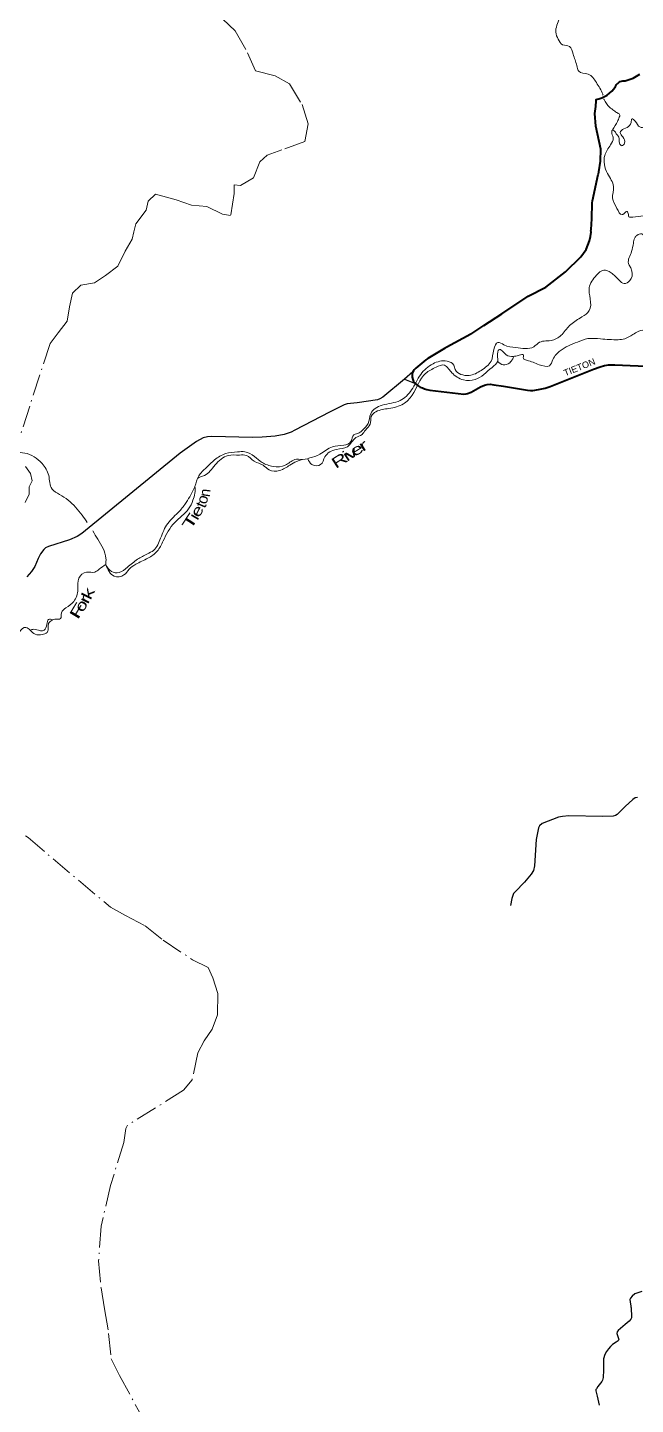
# Model space of a CAD drawing. Header units: feet. Extents: x -252658 to 9, y -366365 to -181930.
# Drawn here: x -82631 to -71311, y -340451 to -314790 of the extents above; entities that cross this region are included whole.
import ezdxf
from ezdxf.enums import TextEntityAlignment as Align

# ---------------------------------------------------------------- set-up
doc = ezdxf.new("R2010")
doc.units = ezdxf.units.FT
doc.header["$LTSCALE"] = 80
doc.linetypes.add('DOT_DASHED', pattern=[7.7, 5, -1.2, 0.3, -1.2])
for name, color, linetype, lineweight in [('26', 7, 'Continuous', 40), ('29', 7, 'Continuous', 25), ('39', 7, 'Continuous', 13), ('44', 7, 'DOT_DASHED', 13)]:
    doc.layers.add(name, color=color, linetype=linetype, lineweight=lineweight)
doc.layers.add('27', color=7, linetype='Continuous')
doc.layers.add('41', color=7, linetype='Continuous')

msp = doc.modelspace()

# ---------------------------------------------------------------- linework, layer by layer
at = {"layer": '26'}
for points in [[(-74377.66, -320503.09), (-74135.4, -320345.26), (-73801.44, -320126.59), (-73309.54, -319798.64), (-72979.28, -319626.04), (-72613.61, -319345.06), (-72326.29, -319064.64), (-72275.17, -318996.88), (-72231.41, -318924.14), (-72195.49, -318847.23), (-72167.81, -318766.99), (-72148.66, -318684.29), (-72138.39, -318601.05), (-72139, -318576.05), (-72137.33, -318551.05), (-72124.35, -318356.27), (-72114.38, -318059.82), (-72110.66, -318017.74), (-72003.26, -317531.27), (-72000.14, -317520.91), (-71993.64, -317481.27), (-71963.88, -317279.08), (-71954.69, -317057.38), (-72050.11, -316629.51), (-72067.87, -316389.33), (-72046.66, -316263.02), (-72044.03, -316157.05), (-72043.39, -316131.22), (-72022, -316126.33), (-71992.01, -316119.47), (-71938.65, -316101.22), (-71887.48, -316077.49), (-71839.07, -316048.54), (-71793.95, -316014.68), (-71752.62, -315976.3), (-71715.53, -315933.81), (-71683.08, -315887.67), (-71676.82, -315876.72), (-71663.43, -315853.29), (-71636.82, -315827.24), (-71633.35, -315824.08), (-71613.52, -315809.51), (-71594.86, -315798.61), (-71569.88, -315786.98), (-71544.86, -315785.55), (-71529.7, -315784.69), (-71501.39, -315783.12), (-71351.25, -315735.35), (-71231.27, -315656.39)], [(-74377.66, -320503.09), (-74825.37, -320745.27), (-74866, -320772.52), (-75179.74, -320958.28), (-75216.11, -320985.05), (-75397.57, -321137.14), (-75428.5, -321170.04), (-75443.82, -321190.01), (-75460.2, -321217.31), (-75467.95, -321240.16), (-75471.2, -321261.06), (-75468.64, -321305.71), (-75458.2, -321352.08), (-75446.15, -321384.59), (-75426.96, -321412.37), (-75377.46, -321456.1), (-75316.66, -321490.94), (-75275.82, -321507.66), (-75240.54, -321520.66), (-75196.92, -321533.67), (-75142.38, -321546.03), (-74504.07, -321622.66), (-74463.63, -321619.11), (-74438.56, -321612.62), (-74369.34, -321584.96), (-74194.14, -321485.1), (-74123.9, -321453.79), (-74071.43, -321441.32), (-74014.37, -321438.93), (-73946.93, -321445.78), (-73770.32, -321472.54), (-73318.78, -321548.51), (-73263.45, -321553.18), (-73222.61, -321553.18), (-73115.88, -321537.18), (-72994.26, -321508.59), (-72898.7, -321477.66), (-72091.85, -321154.96), (-71964.88, -321110.15), (-71888.77, -321089.72), (-71810.8, -321078.58), (-71695.83, -321075.98), (-70252.28, -321136.17)]]:
    msp.add_lwpolyline(points, dxfattribs=at)
at = {"layer": '29'}
for p, q in [((-75458.7, -321204.04), (-75612.63, -321344.36)), ((-75610.62, -321344.38), (-75423.52, -321419.42))]:
    msp.add_line(p, q, dxfattribs=at)
for points in [[(-75612.63, -321344.36), (-76017.5, -321676.22), (-76069.24, -321709.36), (-76111.39, -321728.72), (-76490.83, -321781.8), (-76677.7, -321800.48), (-76733.79, -321819.92), (-77009.74, -321957.86), (-77652.49, -322295.44), (-77720.91, -322328.55), (-77855.31, -322374.14), (-78020.34, -322402.26), (-78260.95, -322423.84), (-78443.67, -322430.98), (-79199.36, -322409.06), (-79279.2, -322415.56), (-79357.85, -322436.27), (-79482.93, -322502.91), (-79791.73, -322724.64), (-81618, -324221.37), (-81704.78, -324275.27), (-81847.62, -324335.66), (-82242.87, -324461.65), (-82296.68, -324486.5), (-82326.47, -324516.04), (-82391.89, -324598.33), (-82434.27, -324683.3), (-82495.37, -324834.42), (-82557.45, -324925.55), (-82645.95, -325027.88)], [(-71272.99, -329138.97), (-71314.38, -329147.25), (-71357.48, -329174.8), (-71505.05, -329305.73), (-71651.73, -329455.82), (-71680.71, -329476.53), (-71723.25, -329486.15), (-71925.81, -329492.57), (-72551.3, -329483.68), (-72669.68, -329492.76), (-72746.55, -329507.6), (-73045.83, -329623.91), (-73098.39, -329669.13), (-73118.72, -329701.39), (-73156.84, -329923.24), (-73191.42, -330415.3), (-73210.15, -330497.52), (-73255, -330570.9), (-73378.68, -330720.04), (-73552.71, -330894.79), (-73582.68, -330928.27), (-73612.04, -331024.42), (-73639.26, -331150.29)], [(-71192.29, -338348.51), (-71319.59, -338391.21), (-71374.41, -338431.35), (-71403.39, -338468.62), (-71412.75, -338492.55), (-71392.25, -338662.83)], [(-71395.46, -338636.16), (-71392.25, -338662.83), (-71382.69, -338804.12), (-71385.8, -338834.16), (-71398.1, -338862.91), (-71426.15, -338897.31), (-71499.22, -338958.19), (-71633.11, -339071.27), (-71649.67, -339096.13), (-71655.16, -339127.08), (-71622.08, -339237.41), (-71623.81, -339252.49), (-71633.11, -339265.94), (-71672.66, -339287.05), (-71737.64, -339331.19), (-71777.69, -339370.29), (-71814.21, -339411.96), (-71847.33, -339465.8), (-71878.37, -339521.72), (-71904.12, -339601.45), (-71907.34, -339631.48), (-71904.04, -339811.59), (-71913.55, -339948.33), (-71923.9, -339995.97), (-71938.07, -340025.47), (-72009.11, -340118.98), (-72038.77, -340156.47), (-72047.05, -340173.04), (-72045.91, -340196.74), (-72022.75, -340294.99), (-71988.18, -340461.37)]]:
    msp.add_lwpolyline(points, dxfattribs=at)
at = {"layer": '39'}
msp.add_line((-77510.13, -322842.77), (-77413.45, -322825.12), dxfattribs=at)
for points in [[(-71913.35, -316051.15), (-71919.06, -316033.8), (-72038.69, -315816.31), (-72190.69, -315659.04), (-72367.19, -315602.2), (-72402.93, -315499.57), (-72470.35, -315284.25), (-72538.07, -315143.31), (-72666.47, -315110.75), (-72748.4, -315007.97), (-72796.08, -314877.15), (-72728.77, -314616.01), (-72749.8, -314348.56), (-72775.13, -314153.47), (-72764.83, -314087.16)], [(-71737.54, -316694.99), (-71645.95, -316541.25), (-71611.49, -316460.94), (-71601.3, -316422.78), (-71643.31, -316382.44), (-71713.41, -316335.99), (-71791.48, -316273.43), (-71895.34, -316128.36), (-71898.39, -316121.07)], [(-72673.4, -320508.66), (-72514.44, -320324.18), (-72309.04, -320184.08), (-72170.01, -320065.89), (-72153.07, -319846.81), (-72170.32, -319637.67), (-72038.87, -319406.88), (-71899.92, -319310.8), (-71765.57, -319359.46), (-71615.49, -319496.63), (-71521.37, -319563.26), (-71414.71, -319507.29), (-71375.85, -319328.49), (-71407.68, -319251.99), (-71439.55, -319187.56), (-71382.44, -318964.59), (-71349.69, -318809.88), (-71321.18, -318709.45), (-71284.85, -318663.32), (-71190.35, -318635.47), (-71124.36, -318706.03), (-71060.38, -318776.59), (-70887.61, -318761.04), (-70752.85, -318707.17), (-70752.69, -318666.96), (-70868.65, -318537.94), (-70954.34, -318368.81), (-71004.25, -318296.28), (-71162.92, -318299.81), (-71361.82, -318323.33), (-71432.09, -318317.09), (-71439.94, -318272.83), (-71467.83, -318216.46), (-71514.16, -318250.49), (-71558.44, -318276.49), (-71654.37, -318159.6), (-71735.96, -317970.37), (-71719.03, -317753.3), (-71830.53, -317511.71), (-71883.42, -317173.8), (-71772.17, -316973.1), (-71723.51, -316856.65), (-71749.25, -316764.09), (-71740.96, -316699.78), (-71706.89, -316715.97), (-71666.93, -316768.36), (-71621, -316834.85), (-71607.38, -316943.45), (-71565.4, -316991.83), (-71512.99, -316943.74), (-71544.67, -316829.05), (-71592.53, -316744.47), (-71578.35, -316714.35), (-71463.63, -316650.37), (-71392.99, -316562.13), (-71374.63, -316489.81), (-71316.57, -316534.22), (-71226.63, -316643.05), (-71128.22, -316641.34), (-71067.73, -316579.21), (-71015.1, -316472.82), (-70966.77, -316440.8), (-70944.48, -316388.6), (-70916.35, -316386.67), (-70888.41, -316430.99), (-70831.94, -316368.84), (-70817.65, -316310.58), (-70707.36, -316351.12), (-70526.82, -316401.93), (-70394.62, -316488.78), (-70177.64, -316465.32), (-69954.94, -316518.27), (-69808.97, -316677.54), (-69763.25, -316794.28), (-69842.28, -316972.97), (-69975.26, -317085.14), (-70009.95, -317223.75), (-70070.66, -317340.17), (-70101.76, -317587.36), (-70198.84, -317757.94), (-70317.84, -317888.26), (-70380.61, -318018.74), (-70425.04, -318080.93), (-70405.44, -318203.62), (-70215.17, -318332.87), (-70094.99, -318411.64), (-70004.77, -318448.1), (-69952.4, -318410.06), (-69906.28, -318426.29), (-69792.17, -318517.1), (-69513.35, -318598.37)], [(-69513.35, -318598.37), (-69169.88, -318581.33), (-68953.23, -318640.29), (-68779.15, -318799.64), (-68604.75, -318880.59), (-68446.15, -318893.14), (-68462.72, -319019.74), (-68485.54, -319204.63), (-68461.78, -319289.14), (-68305.17, -319295.65), (-68110.48, -319322.38), (-68028.28, -319358.82), (-67873.61, -319349.24), (-67791.18, -319325.37), (-67752.92, -319299.35), (-67759.22, -319367.68), (-67839.73, -319413.68), (-67946.27, -319441.5), (-68012.66, -319469.44), (-68048.74, -319453.24), (-68050.84, -319477.36), (-68018.91, -319527.72), (-68059.23, -319565.79), (-68211.92, -319583.42), (-68344.71, -319645.34), (-68355.03, -319715.67), (-68236.98, -319824.59), (-68034.29, -319859.39), (-67905.88, -319889.94), (-67879.94, -319932.23), (-67960.73, -320048.59), (-68033.51, -320171), (-68124.08, -320220.99), (-68333.14, -320272.62), (-68518.16, -320340.41), (-68713.07, -320367.96), (-68849.76, -320401.71), (-69068.49, -320360.84), (-69375.57, -320315.67), (-69550.48, -320365.4), (-69825.74, -320398.73), (-70002.41, -320386.13), (-70050.45, -320345.78), (-70114.85, -320379.76), (-70273.47, -320373.24), (-70532.33, -320322.19), (-70781.42, -320341.53), (-71074.9, -320413.01), (-71261.82, -320452.65), (-71359.31, -320512.68)], [(-88646.68, -320452.15), (-88312.15, -320742.14), (-87965.19, -320912.76), (-87565.61, -321033.33), (-86967.38, -321235.3), (-86271.34, -321556.43), (-86042.59, -321650.04), (-85548.75, -321817.33), (-84950.91, -322079.65), (-84477.46, -322289.09), (-84219.65, -322242.01), (-83914.53, -322348.05), (-83423.14, -322583.72), (-83021.59, -322710.34), (-82683.67, -322719.97), (-82361.01, -322914.61), (-82237.69, -323136.49), (-82174.93, -323390.28), (-82036.76, -323491.51), (-81876.49, -323596.88), (-81614.75, -323879.76), (-81517.98, -324013.71)], [(-77413.45, -322825.12), (-77335.69, -322934.12), (-77172.74, -322934.88), (-77093.36, -322790.4), (-76879.23, -322652.59), (-76675.71, -322601.23), (-76590.66, -322513.11), (-76517.72, -322432.98), (-76402.67, -322373.16), (-76339.78, -322290.97), (-76252.59, -322182.74), (-76229.52, -322035.99), (-76142.47, -321949.89), (-75900.66, -321888.65), (-75632.55, -321803.4), (-75470.58, -321641.2), (-75218.54, -321235.99), (-75022.66, -321120.22), (-74869.52, -321082.72), (-74791.47, -321147.46), (-74729.58, -321222.19), (-74513.16, -321355.98), (-74297.86, -321348.94), (-73980.57, -321123.09), (-73875.22, -321006.9), (-73876.13, -320833.88), (-73853.75, -320795.76), (-73717.55, -320888.94), (-73591, -320919.71), (-73478.2, -320898.11), (-73397.68, -320890.44), (-73398.09, -320954.81), (-73337.96, -320989.29), (-73101.1, -321072.89), (-72914.12, -321091.87), (-72846.99, -320975.5), (-72713.18, -320813.17), (-72392.28, -320651.71), (-72194.72, -320588.26), (-71959.36, -320591.37), (-71633.55, -320606.98), (-71506.69, -320589.47), (-71359.31, -320512.68)], [(-72673.4, -320508.66), (-72852.76, -320617.37), (-73096.43, -320656.46), (-73201.57, -320738.46), (-73539.64, -320752.97), (-73758.61, -320703.66), (-73870.99, -320658.87), (-73948.27, -320789.28), (-73999.97, -321010.34), (-74184.11, -321178.47), (-74410.04, -321273.98), (-74666.84, -321162.13), (-74694.48, -321079.51), (-74816.74, -321008.52), (-75080.59, -321055.57), (-75309.18, -321253.67), (-75480.02, -321544.59), (-75692.51, -321740.75), (-76029.04, -321829.71), (-76241.29, -321987.65), (-76288.72, -322170.5), (-76402.18, -322296.72), (-76452.77, -322342.75), (-76553.6, -322380.51), (-76608.71, -322504.98), (-76743.95, -322574.76), (-76953.36, -322603.96), (-77187.6, -322741.68), (-77373.13, -322811.22), (-77413.44, -322823.1)], [(-73878.24, -321011.87), (-73773.07, -321077.79), (-73650.08, -321036.12), (-73603.44, -320977.99), (-73576.47, -320917.94)], [(-77510.13, -322842.77), (-77654.98, -322842.09), (-77832.69, -322947.89), (-78058.14, -322968.96), (-78262.86, -322893.57), (-78405.02, -322786.27), (-78585.5, -322694.9), (-78718.3, -322698.3), (-78941.82, -322731.45), (-79147.76, -322847.17), (-79307.62, -322993.29), (-79443.39, -323147.56), (-79513.06, -323346.41)], [(-79456.89, -323186.1), (-79421.76, -323168.13), (-79372.18, -323150.89), (-79336.7, -323138), (-79140.31, -322941.76), (-78895.77, -322765.87), (-78682.46, -322756.81), (-78555.77, -322765.45), (-78409.59, -322872.76), (-78245.1, -322947.97), (-78132.99, -323032.99), (-77937.92, -323045.97), (-77746.17, -322946.28), (-77618.97, -322874.45), (-77510.13, -322842.77)], [(-79513.08, -323349.62), (-79675.86, -323639.37), (-79801.63, -323801.74), (-80020.37, -324032.08), (-80152.88, -324307.08), (-80287.1, -324533.79), (-80400.18, -324599.65), (-80581.88, -324699.39), (-80771.94, -324849.38), (-80923.44, -324945.24), (-81068.17, -324926.46), (-81173.97, -324797.21)], [(-81172.36, -324799.18), (-81018.42, -325013.2), (-80835.21, -324991.93), (-80739.98, -324885.75), (-80616.68, -324793.78), (-80388.61, -324678.16), (-80218.81, -324550.2), (-80104.92, -324357.6), (-79889.48, -324012.57), (-79632.39, -323762.3), (-79550.87, -323597.71), (-79513.84, -323469.13), (-79513.06, -323346.41)], [(-81415.12, -324171.58), (-81321.86, -324327.76), (-81171.21, -324680.53), (-81173.97, -324797.21)], [(-81173.97, -324797.21), (-81295.22, -324883.15), (-81380.07, -324939.08), (-81534.99, -324940.37), (-81674.5, -325050.36), (-81693.95, -325261.51), (-81771.83, -325486.47), (-81917.44, -325606.5), (-81998.5, -325698.67), (-82015.27, -325805.22), (-82123.99, -325816.78), (-82158.26, -325828.69)], [(-82158.26, -325828.69), (-82238.68, -325820.26), (-82273.47, -325912.65), (-82324.46, -326023.06), (-82390.9, -326030.79), (-82519.49, -326004.04), (-82581.97, -326021.85)], [(-82581.97, -326021.85), (-82489.9, -326096.72), (-82357.16, -326103.38), (-82266.37, -326061.55), (-82245.91, -326007.33), (-82247.39, -325924.84), (-82220.88, -325868.63), (-82158.26, -325828.69)], [(-82581.65, -326021.76), (-82660.09, -325969.18), (-82783.34, -326053.1), (-82897.36, -326265.82), (-82900.51, -326444.86), (-82919.9, -326645.95), (-82947.4, -326859.07), (-83032.97, -327027.66)]]:
    msp.add_spline(points, degree=3, dxfattribs=at)
at = {"layer": '44'}
for points in [[(-78991.86, -314635.96), (-78763.99, -314851.89), (-78534.74, -315260.77), (-78384.8, -315598.3), (-78018.71, -315687.35), (-77755.88, -315841.41), (-77518.27, -316226.28), (-77406.79, -316587.45), (-77465.42, -316912.29), (-77893.11, -317071.68), (-78171.45, -317170.66), (-78307.57, -317291.53), (-78426.05, -317589.49), (-78666.83, -317731.15), (-78783.09, -317719.63), (-78785.31, -317882.39), (-78849.16, -318295.6), (-79001.35, -318269.56), (-79292.39, -318123.18), (-79581.06, -318097.42), (-79862.73, -317999.39), (-80250.7, -317896), (-80382.93, -318024.96), (-80423.33, -318191.26), (-80615.51, -318448.09), (-80653.66, -318596.34), (-80685.66, -318734.61), (-80813.18, -318960.1), (-80951.45, -319237.71), (-81178.65, -319413.71), (-81385.21, -319547.76), (-81638.72, -319592.78), (-81793.3, -319741.56), (-81846.92, -319994.12), (-81892.72, -320260.84), (-82061.48, -320476.86)], [(-82061.48, -320476.86), (-82212.13, -320676.75), (-82871.9, -322715)], [(-82668.46, -322973.41), (-82574.78, -323102.58), (-82543.43, -323235.47), (-82600.41, -323349.84), (-82599.24, -323486.61), (-82672.57, -323643.14)], [(-82670.51, -329853.86), (-82622.45, -329884.26), (-81088.67, -331184.83), (-80804.17, -331337.03), (-80443.55, -331531.84), (-80107.48, -331798.93), (-79556.94, -332163.59), (-79270.38, -332307.75), (-79181.09, -332497.24), (-79088.42, -332791.32), (-79090.87, -333191.55), (-79195.03, -333458.55), (-79345.12, -333677.05), (-79457.02, -333895.74), (-79568.65, -334398.02), (-79724.65, -334596.39), (-80767.87, -335245.05), (-80800.42, -335309.25), (-80840.19, -335566.5), (-81084.32, -336367.82), (-81259.84, -337127.23), (-81308.03, -337772.61), (-81262.87, -338275.63)], [(-81262.87, -338275.63), (-81198.95, -338668.13), (-81121.38, -339129.08), (-81074.01, -339599.93), (-80919.12, -339908.4), (-80515.63, -340652.47)]]:
    msp.add_lwpolyline(points, dxfattribs=at)

# ---------------------------------------------------------------- texts
at = {"layer": '27', "width": 1.05}
msp.add_text('TIETON', height=120, rotation=21.799, dxfattribs=at).set_placement((-72618.14, -321290.06))
at = {"layer": '41'}
for s, rotation, width, p in [('r', 31.559, 1.7, (-76328.96, -322662.31)), ('R', 32.709, 1.5, (-76769.43, -322939.98)), ('i', 32.709, 1.4, (-76645.9, -322860.63)), ('v', 32.709, 1.7, (-76551.99, -322800.34)), ('e', 31.559, 1.55, (-76450.21, -322737.91)), ('o', 75.45, 1.05, (-79279.34, -323608.87)), ('T', 56.876, 1.8, (-79522.65, -324049.54)), ('i', 59.7, 1.3, (-79447.27, -323951.72)), ('e', 62.195, 1.4, (-79386.83, -323845.32)), ('t', 67.094, 1.15, (-79311.46, -323721.83)), ('k', 63.744, 1.55, (-81414.61, -325379.22)), ('r', 62.791, 1.55, (-81476.66, -325487.49)), ('F', 58.918, 1.85, (-81619.03, -325709.71)), ('o', 62.711, 1.4, (-81547.16, -325610.57))]:
    msp.add_text(s, height=200, rotation=rotation, dxfattribs=dict(at, width=width)).set_placement(p, align=Align.CENTER)
msp.add_text('n', height=200, rotation=82.636, dxfattribs=at).set_placement((-79230.63, -323471.19), align=Align.CENTER)

doc.saveas('drawing.dxf')
